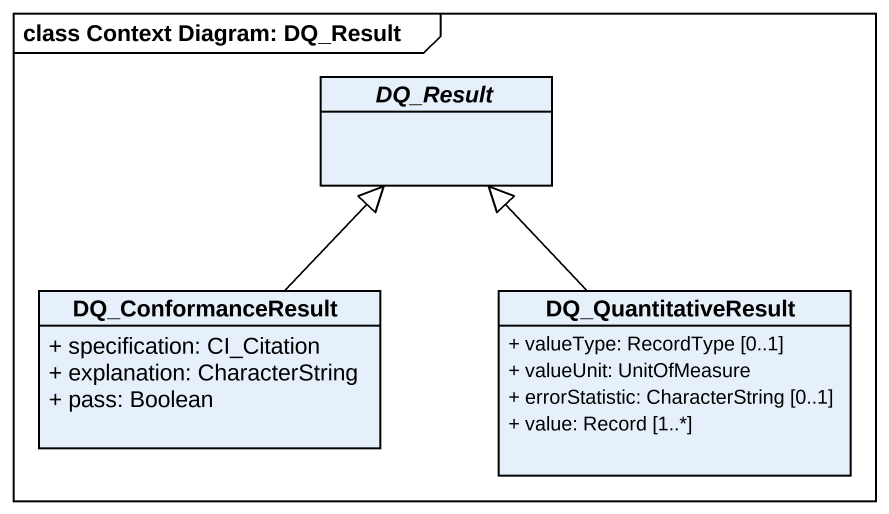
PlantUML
@startuml
mainframe class Context Diagram: DQ_Result
hide circle
hide empty members
skinparam classAttributeIconSize 0
abstract class DQ_Result
class DQ_ConformanceResult {
  + specification: CI_Citation
  + explanation: CharacterString
  + pass: Boolean
}
class DQ_QuantitativeResult {
  + valueType: RecordType [0..1]
  + valueUnit: UnitOfMeasure
  + errorStatistic: CharacterString [0..1]
  + value: Record [1..*]
}
DQ_ConformanceResult -up-|> DQ_Result
DQ_QuantitativeResult -up-|> DQ_Result
@enduml
